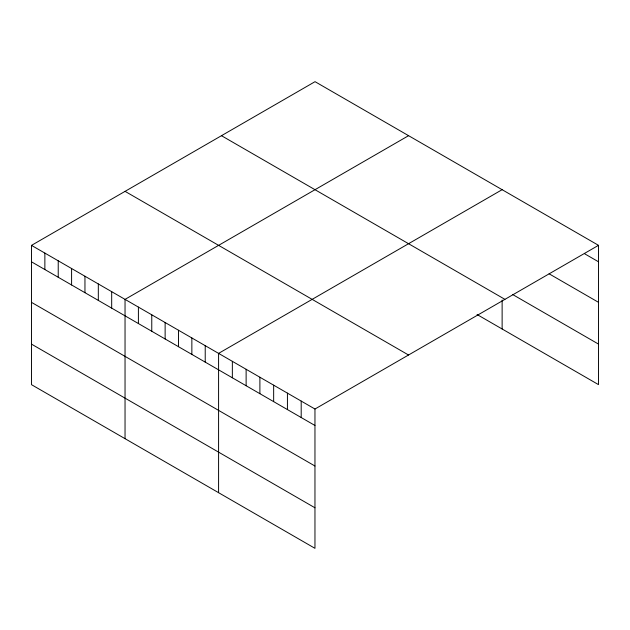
<?xml version="1.0" encoding="UTF-8"?>
<svg xmlns="http://www.w3.org/2000/svg" width="630" height="630" viewBox="0 0 630 630"><rect width="100%" height="100%" fill="white"/><g stroke="black" fill="none" stroke-linecap="round" stroke-linejoin="round"><path stroke-width="0.94" d="M31.5 245.377L314.961 409.027L314.961 548.328L31.5 384.67L31.5 245.377L315.039 81.672L598.5 245.33L598.5 384.623L477.067 314.52M408.579 135.678L125.039 299.376L125.039 438.677M502.126 189.685L218.586 353.383L218.586 492.684M314.961 409.027L598.5 245.33M584.735 253.835L598.5 261.781M549.1 273.798L598.5 302.321M512.655 294.525L598.5 344.09M221.469 135.694L504.929 299.352M125.071 191.355L408.531 355.005M31.5 261.828L314.961 425.478M31.5 302.361L314.961 466.019M31.5 344.13L314.961 507.788M502.126 300.03L502.126 328.986M301.195 401.082L301.195 417.533M287.43 393.128L287.43 409.587M273.656 385.182L273.656 401.633M259.891 377.236L259.891 393.687M246.125 369.282L246.125 385.733M232.352 361.336L232.352 377.787M205.223 345.673L205.223 362.124M191.859 337.956L191.859 354.406M178.495 330.238L178.495 346.697M165.131 322.529L165.131 338.979M151.767 314.811L151.767 331.262M138.403 307.093L138.403 323.544M111.683 291.666L111.683 308.117M98.319 283.949L98.319 300.4M84.956 276.231L84.956 292.69M71.592 268.522L71.592 284.973M58.228 260.804L58.228 277.255M44.864 253.087L44.864 269.538"/></g></svg>
